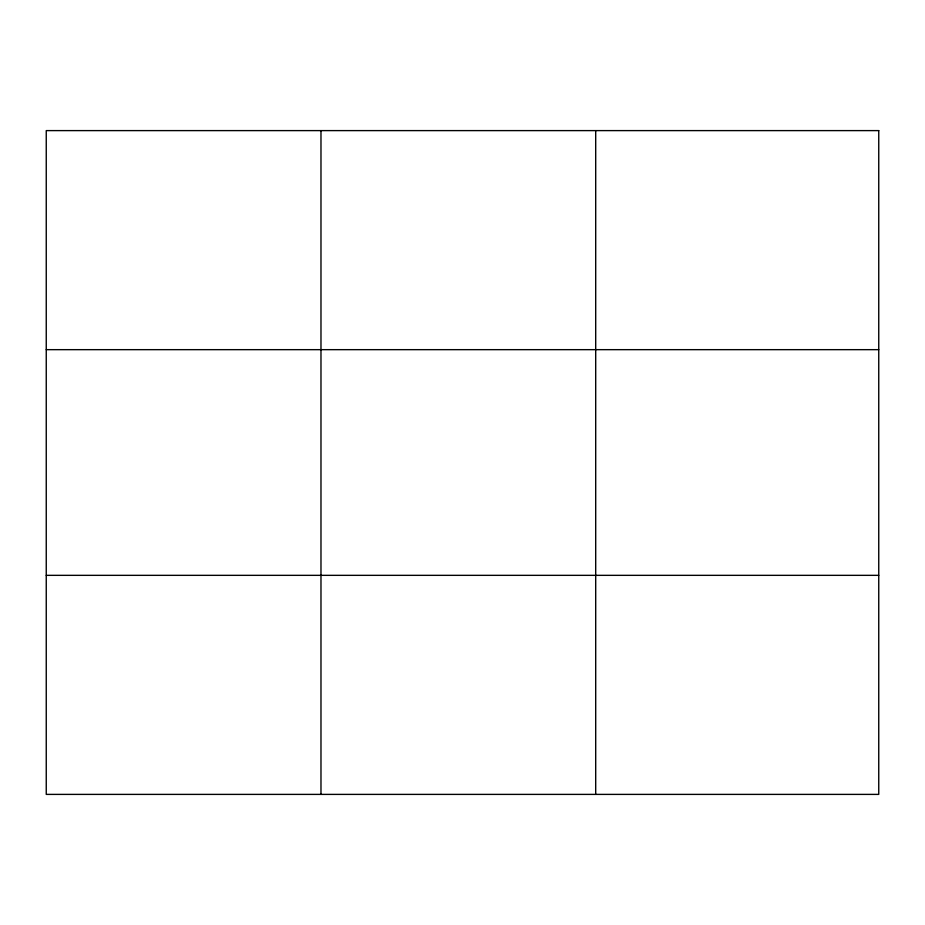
<?xml version="1.0" encoding="UTF-8"?>
<svg xmlns="http://www.w3.org/2000/svg" width="925" height="925" viewBox="0 0 925 925"><rect width="100%" height="100%" fill="white"/><g stroke="black" fill="none" stroke-linecap="round" stroke-linejoin="round"><path stroke-width="1.39" d="M320.975 130.61L320.975 794.39M595.7 130.61L595.7 794.39M46.25 349.662L878.75 349.662M46.25 575.338L878.75 575.338M878.75 130.61L878.75 794.39L46.25 794.39L46.25 130.61L878.75 130.61"/></g></svg>
